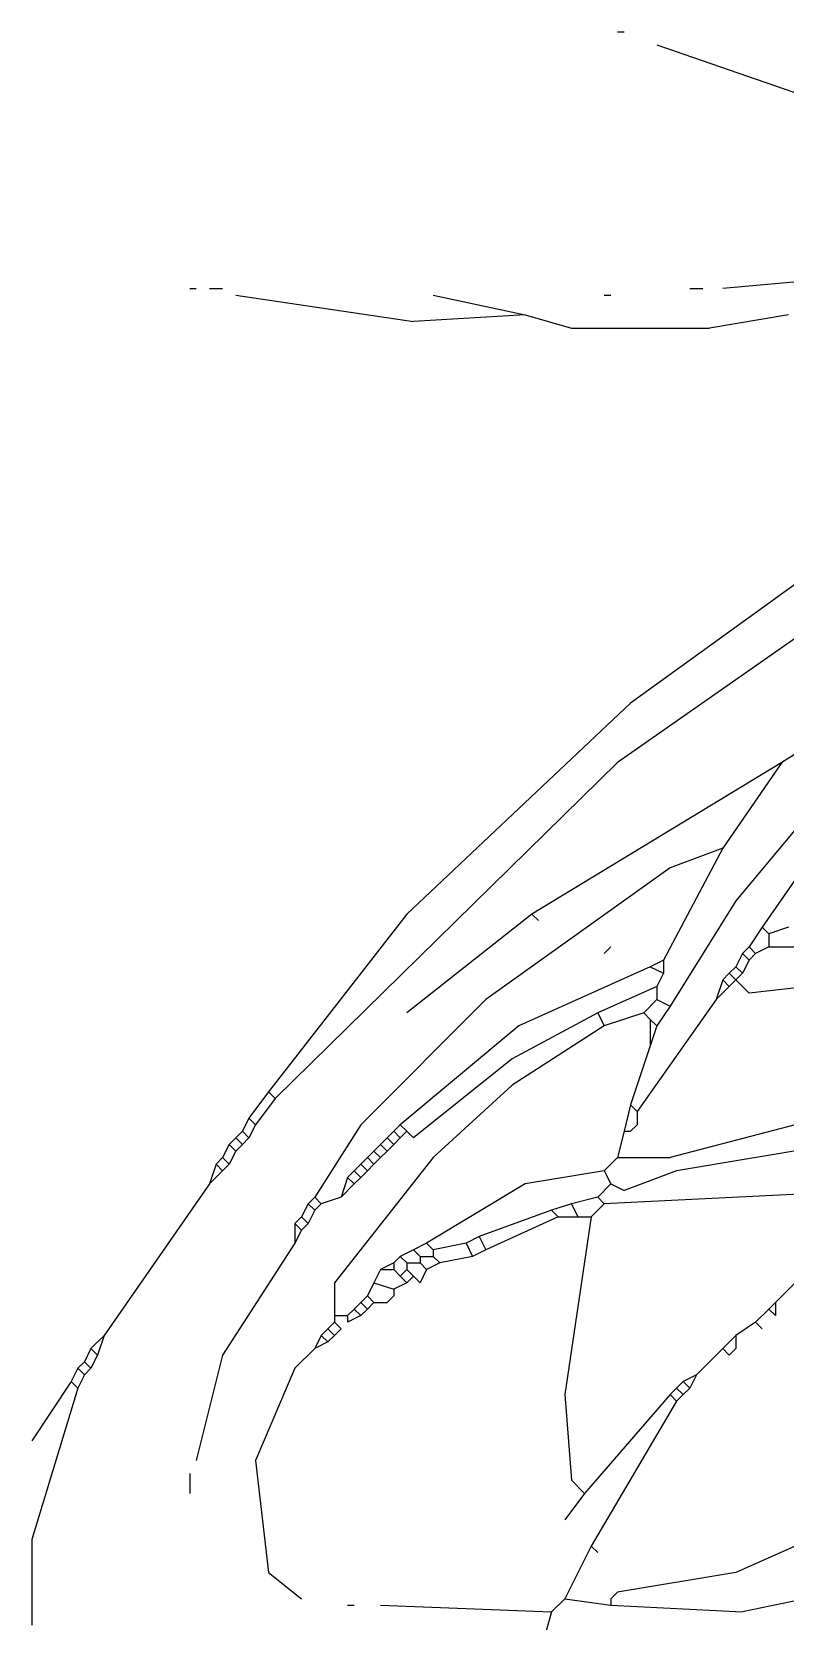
# Model space of a CAD drawing. Extents: x 48 to 798, y 36 to 754.
# Drawn here: x 48.5 to 163, y 189.1 to 430.5 of the extents above; entities that cross this region are included whole.
import ezdxf

# ---------------------------------------------------------------- set-up
doc = ezdxf.new("R2010")
doc.units = 0
doc.header["$MEASUREMENT"] = 0
doc.layers.add('Layer5', color=5, linetype='CONTINUOUS')

msp = doc.modelspace()

# ---------------------------------------------------------------- linework, layer by layer
at = {"layer": 'Layer5'}
for p, q in [((137.5, 430.5), (138.5, 430.5)), ((143.5, 428.5), (169.5, 419.5)), ((72.5, 391.5), (73.5, 391.5)), ((75.5, 391.5), (77.5, 391.5)), ((148.5, 391.5), (150.5, 391.5)), ((175.5, 393.5), (153.5, 391.5)), ((79.5, 390.5), (106.5, 386.5)), ((109.5, 390.5), (123.5, 387.5)), ((135.5, 390.5), (136.5, 390.5)), ((123.5, 387.5), (106.5, 386.5)), ((123.5, 387.5), (130.5, 385.5)), ((163.5, 387.5), (151.5, 385.5)), ((130.5, 385.5), (151.5, 385.5)), ((197.5, 370.5), (139.5, 328.5)), ((200.5, 363.5), (137.5, 319.5)), ((194.5, 339.5), (162.5, 319.5)), ((139.5, 328.5), (105.5, 296.5)), ((137.5, 319.5), (85.5, 268.5)), ((162.5, 319.5), (124.5, 296.5)), ((162.5, 319.5), (153.5, 306.5)), ((170.5, 316.5), (155.5, 298.5)), ((168.5, 307.5), (159.5, 294.5)), ((153.5, 306.5), (144.5, 289.5)), ((153.5, 306.5), (145.5, 303.5)), ((145.5, 303.5), (117.5, 283.5)), ((155.5, 298.5), (145.5, 282.5)), ((105.5, 296.5), (84.5, 269.5)), ((124.5, 296.5), (105.5, 281.5)), ((124.5, 296.5), (125.5, 295.5)), ((159.5, 294.5), (157.5, 291.5)), ((159.5, 294.5), (160.5, 293.5)), ((163.5, 294.5), (160.5, 293.5)), ((160.5, 293.5), (160.5, 291.5)), ((136.5, 291.5), (135.5, 290.5)), ((156.5, 290.5), (155.5, 288.5)), ((157.5, 291.5), (156.5, 290.5)), ((156.5, 290.5), (157.5, 289.5)), ((157.5, 291.5), (158.5, 290.5)), ((158.5, 290.5), (157.5, 289.5)), ((160.5, 291.5), (158.5, 290.5)), ((160.5, 291.5), (172.5, 291.5)), ((142.5, 288.5), (122.5, 279.5)), ((144.5, 289.5), (142.5, 288.5)), ((142.5, 288.5), (144.5, 287.5)), ((144.5, 287.5), (143.5, 285.5)), ((144.5, 289.5), (144.5, 287.5)), ((154.5, 287.5), (153.5, 286.5)), ((155.5, 288.5), (154.5, 287.5)), ((154.5, 287.5), (155.5, 286.5)), ((155.5, 288.5), (156.5, 287.5)), ((156.5, 287.5), (155.5, 286.5)), ((157.5, 289.5), (156.5, 287.5)), ((143.5, 285.5), (134.5, 281.5)), ((143.5, 285.5), (143.5, 283.5)), ((153.5, 286.5), (152.5, 283.5)), ((154.5, 285.5), (152.5, 283.5)), ((153.5, 286.5), (154.5, 285.5)), ((155.5, 286.5), (154.5, 285.5)), ((155.5, 286.5), (157.5, 284.5)), ((175.5, 286.5), (157.5, 284.5)), ((117.5, 283.5), (98.5, 264.5)), ((152.5, 283.5), (140.5, 266.5)), ((143.5, 283.5), (141.5, 281.5)), ((143.5, 283.5), (145.5, 282.5)), ((145.5, 282.5), (143.5, 279.5)), ((134.5, 281.5), (121.5, 274.5)), ((134.5, 281.5), (135.5, 279.5)), ((141.5, 281.5), (135.5, 279.5)), ((141.5, 281.5), (142.5, 280.5)), ((142.5, 280.5), (142.5, 276.5)), ((142.5, 280.5), (143.5, 279.5)), ((122.5, 279.5), (104.5, 264.5)), ((135.5, 279.5), (121.5, 270.5)), ((143.5, 279.5), (142.5, 276.5)), ((142.5, 276.5), (139.5, 267.5)), ((121.5, 274.5), (106.5, 262.5)), ((121.5, 270.5), (109.5, 259.5)), ((84.5, 269.5), (81.5, 265.5)), ((85.5, 268.5), (82.5, 264.5)), ((84.5, 269.5), (85.5, 268.5)), ((139.5, 267.5), (138.5, 263.5)), ((139.5, 267.5), (140.5, 266.5)), ((140.5, 266.5), (140.5, 264.5)), ((80.5, 263.5), (79.5, 262.5)), ((81.5, 265.5), (80.5, 263.5)), ((80.5, 263.5), (81.5, 262.5)), ((81.5, 265.5), (82.5, 264.5)), ((82.5, 264.5), (81.5, 262.5)), ((98.5, 264.5), (91.5, 253.5)), ((103.5, 263.5), (102.5, 262.5)), ((104.5, 264.5), (103.5, 263.5)), ((103.5, 263.5), (104.5, 262.5)), ((104.5, 264.5), (105.5, 263.5)), ((105.5, 263.5), (104.5, 262.5)), ((105.5, 263.5), (106.5, 262.5)), ((138.5, 263.5), (137.5, 259.5)), ((138.5, 263.5), (139.5, 263.5)), ((140.5, 264.5), (139.5, 263.5)), ((164.5, 264.5), (145.5, 259.5)), ((78.5, 261.5), (77.5, 259.5)), ((79.5, 262.5), (78.5, 261.5)), ((78.5, 261.5), (79.5, 260.5)), ((79.5, 262.5), (80.5, 261.5)), ((80.5, 261.5), (79.5, 260.5)), ((81.5, 262.5), (80.5, 261.5)), ((101.5, 261.5), (100.5, 260.5)), ((102.5, 262.5), (101.5, 261.5)), ((101.5, 261.5), (102.5, 260.5)), ((102.5, 262.5), (103.5, 261.5)), ((103.5, 261.5), (102.5, 260.5)), ((104.5, 262.5), (103.5, 261.5)), ((170.5, 261.5), (146.5, 257.5)), ((76.5, 258.5), (75.5, 255.5)), ((77.5, 259.5), (76.5, 258.5)), ((76.5, 258.5), (77.5, 257.5)), ((77.5, 259.5), (78.5, 258.5)), ((78.5, 258.5), (77.5, 257.5)), ((79.5, 260.5), (78.5, 258.5)), ((109.5, 259.5), (94.5, 240.5)), ((98.5, 258.5), (97.5, 257.5)), ((99.5, 259.5), (98.5, 258.5)), ((98.5, 258.5), (99.5, 257.5)), ((100.5, 260.5), (99.5, 259.5)), ((99.5, 259.5), (100.5, 258.5)), ((100.5, 258.5), (99.5, 257.5)), ((100.5, 260.5), (101.5, 259.5)), ((101.5, 259.5), (100.5, 258.5)), ((102.5, 260.5), (101.5, 259.5)), ((137.5, 259.5), (135.5, 257.5)), ((137.5, 259.5), (145.5, 259.5)), ((77.5, 257.5), (75.5, 255.5)), ((96.5, 256.5), (95.5, 253.5)), ((97.5, 257.5), (96.5, 256.5)), ((96.5, 256.5), (97.5, 255.5)), ((97.5, 257.5), (98.5, 256.5)), ((98.5, 256.5), (97.5, 255.5)), ((99.5, 257.5), (98.5, 256.5)), ((135.5, 257.5), (123.5, 255.5)), ((135.5, 257.5), (136.5, 255.5)), ((146.5, 257.5), (138.5, 254.5)), ((75.5, 255.5), (59.5, 232.5)), ((91.5, 253.5), (90.5, 252.5)), ((91.5, 253.5), (92.5, 252.5)), ((95.5, 253.5), (92.5, 252.5)), ((97.5, 255.5), (95.5, 253.5)), ((123.5, 255.5), (108.5, 246.5)), ((134.5, 253.5), (130.5, 252.5)), ((136.5, 255.5), (134.5, 253.5)), ((134.5, 253.5), (135.5, 252.5)), ((176.5, 254.5), (135.5, 252.5)), ((136.5, 255.5), (138.5, 254.5)), ((90.5, 252.5), (89.5, 250.5)), ((90.5, 252.5), (91.5, 251.5)), ((91.5, 251.5), (90.5, 249.5)), ((92.5, 252.5), (91.5, 251.5)), ((127.5, 251.5), (116.5, 247.5)), ((130.5, 252.5), (127.5, 251.5)), ((127.5, 251.5), (128.5, 250.5)), ((130.5, 252.5), (131.5, 250.5)), ((135.5, 252.5), (133.5, 250.5)), ((89.5, 250.5), (88.5, 249.5)), ((88.5, 249.5), (89.5, 248.5)), ((88.5, 249.5), (88.5, 246.5)), ((89.5, 250.5), (90.5, 249.5)), ((90.5, 249.5), (89.5, 248.5)), ((128.5, 250.5), (117.5, 245.5)), ((128.5, 250.5), (131.5, 250.5)), ((133.5, 250.5), (129.5, 223.5)), ((131.5, 250.5), (133.5, 250.5)), ((88.5, 246.5), (77.5, 229.5)), ((89.5, 248.5), (88.5, 246.5)), ((108.5, 246.5), (106.5, 245.5)), ((108.5, 246.5), (109.5, 245.5)), ((114.5, 246.5), (109.5, 245.5)), ((116.5, 247.5), (114.5, 246.5)), ((114.5, 246.5), (115.5, 244.5)), ((116.5, 247.5), (117.5, 245.5)), ((104.5, 244.5), (103.5, 243.5)), ((106.5, 245.5), (104.5, 244.5)), ((104.5, 244.5), (105.5, 243.5)), ((106.5, 245.5), (107.5, 244.5)), ((107.5, 244.5), (109.5, 244.5)), ((107.5, 244.5), (107.5, 243.5)), ((109.5, 245.5), (109.5, 244.5)), ((109.5, 244.5), (110.5, 243.5)), ((115.5, 244.5), (110.5, 243.5)), ((117.5, 245.5), (115.5, 244.5)), ((101.5, 242.5), (100.5, 240.5)), ((103.5, 243.5), (101.5, 242.5)), ((101.5, 242.5), (103.5, 242.5)), ((103.5, 243.5), (103.5, 242.5)), ((103.5, 242.5), (104.5, 241.5)), ((105.5, 242.5), (104.5, 241.5)), ((104.5, 241.5), (105.5, 240.5)), ((105.5, 243.5), (107.5, 243.5)), ((105.5, 243.5), (105.5, 242.5)), ((105.5, 242.5), (106.5, 241.5)), ((106.5, 241.5), (105.5, 240.5)), ((106.5, 241.5), (107.5, 240.5)), ((107.5, 243.5), (108.5, 242.5)), ((108.5, 242.5), (107.5, 240.5)), ((110.5, 243.5), (108.5, 242.5)), ((94.5, 240.5), (94.5, 235.5)), ((100.5, 240.5), (99.5, 238.5)), ((100.5, 240.5), (103.5, 239.5)), ((105.5, 240.5), (103.5, 239.5)), ((103.5, 239.5), (103.5, 238.5)), ((164.5, 240.5), (161.5, 237.5)), ((98.5, 237.5), (97.5, 236.5)), ((99.5, 238.5), (98.5, 237.5)), ((98.5, 237.5), (99.5, 236.5)), ((99.5, 238.5), (100.5, 237.5)), ((100.5, 237.5), (99.5, 236.5)), ((100.5, 237.5), (102.5, 237.5)), ((103.5, 238.5), (102.5, 237.5)), ((161.5, 237.5), (160.5, 236.5)), ((161.5, 237.5), (161.5, 235.5)), ((94.5, 234.5), (93.5, 233.5)), ((94.5, 235.5), (94.5, 234.5)), ((94.5, 235.5), (96.5, 235.5)), ((94.5, 234.5), (95.5, 233.5)), ((97.5, 236.5), (96.5, 235.5)), ((96.5, 235.5), (96.5, 234.5)), ((98.5, 235.5), (96.5, 234.5)), ((97.5, 236.5), (98.5, 235.5)), ((99.5, 236.5), (98.5, 235.5)), ((158.5, 234.5), (155.5, 232.5)), ((160.5, 236.5), (158.5, 234.5)), ((158.5, 234.5), (159.5, 233.5)), ((160.5, 236.5), (161.5, 235.5)), ((59.5, 232.5), (57.5, 230.5)), ((59.5, 232.5), (58.5, 229.5)), ((92.5, 232.5), (91.5, 230.5)), ((93.5, 233.5), (92.5, 232.5)), ((92.5, 232.5), (93.5, 231.5)), ((93.5, 233.5), (94.5, 232.5)), ((94.5, 232.5), (93.5, 231.5)), ((95.5, 233.5), (94.5, 232.5)), ((155.5, 232.5), (153.5, 230.5)), ((155.5, 232.5), (155.5, 230.5)), ((57.5, 230.5), (56.5, 228.5)), ((57.5, 230.5), (58.5, 229.5)), ((58.5, 229.5), (57.5, 227.5)), ((77.5, 229.5), (73.5, 213.5)), ((91.5, 230.5), (88.5, 227.5)), ((93.5, 231.5), (91.5, 230.5)), ((153.5, 230.5), (149.5, 226.5)), ((153.5, 230.5), (154.5, 229.5)), ((155.5, 230.5), (154.5, 229.5)), ((55.5, 227.5), (54.5, 225.5)), ((56.5, 228.5), (55.5, 227.5)), ((55.5, 227.5), (56.5, 226.5)), ((56.5, 228.5), (57.5, 227.5)), ((57.5, 227.5), (56.5, 226.5)), ((88.5, 227.5), (82.5, 213.5)), ((54.5, 225.5), (48.5, 216.5)), ((54.5, 225.5), (55.5, 224.5)), ((56.5, 226.5), (55.5, 224.5)), ((147.5, 225.5), (146.5, 224.5)), ((149.5, 226.5), (147.5, 225.5)), ((147.5, 225.5), (148.5, 224.5)), ((149.5, 226.5), (148.5, 224.5)), ((55.5, 224.5), (48.5, 201.5)), ((129.5, 223.5), (130.5, 210.5)), ((145.5, 223.5), (132.5, 208.5)), ((146.5, 222.5), (133.5, 200.5)), ((146.5, 224.5), (145.5, 223.5)), ((145.5, 223.5), (146.5, 222.5)), ((146.5, 224.5), (147.5, 223.5)), ((147.5, 223.5), (146.5, 222.5)), ((148.5, 224.5), (147.5, 223.5)), ((82.5, 213.5), (84.5, 196.5)), ((72.5, 211.5), (72.5, 208.5)), ((130.5, 210.5), (132.5, 208.5)), ((132.5, 208.5), (129.5, 204.5)), ((48.5, 201.5), (48.5, 188.5)), ((133.5, 200.5), (129.5, 192.5)), ((133.5, 200.5), (134.5, 199.5)), ((164.5, 200.5), (155.5, 196.5)), ((84.5, 196.5), (89.5, 192.5)), ((155.5, 196.5), (137.5, 193.5)), ((190.5, 197.5), (156.5, 190.5)), ((137.5, 193.5), (136.5, 192.5)), ((96.5, 191.5), (97.5, 191.5)), ((101.5, 191.5), (127.5, 190.5)), ((129.5, 192.5), (127.5, 190.5)), ((129.5, 192.5), (136.5, 191.5)), ((136.5, 192.5), (136.5, 191.5)), ((136.5, 191.5), (156.5, 190.5)), ((127.5, 190.5), (125.5, 183.5))]:
    msp.add_line(p, q, dxfattribs=at)

doc.saveas('drawing.dxf')
